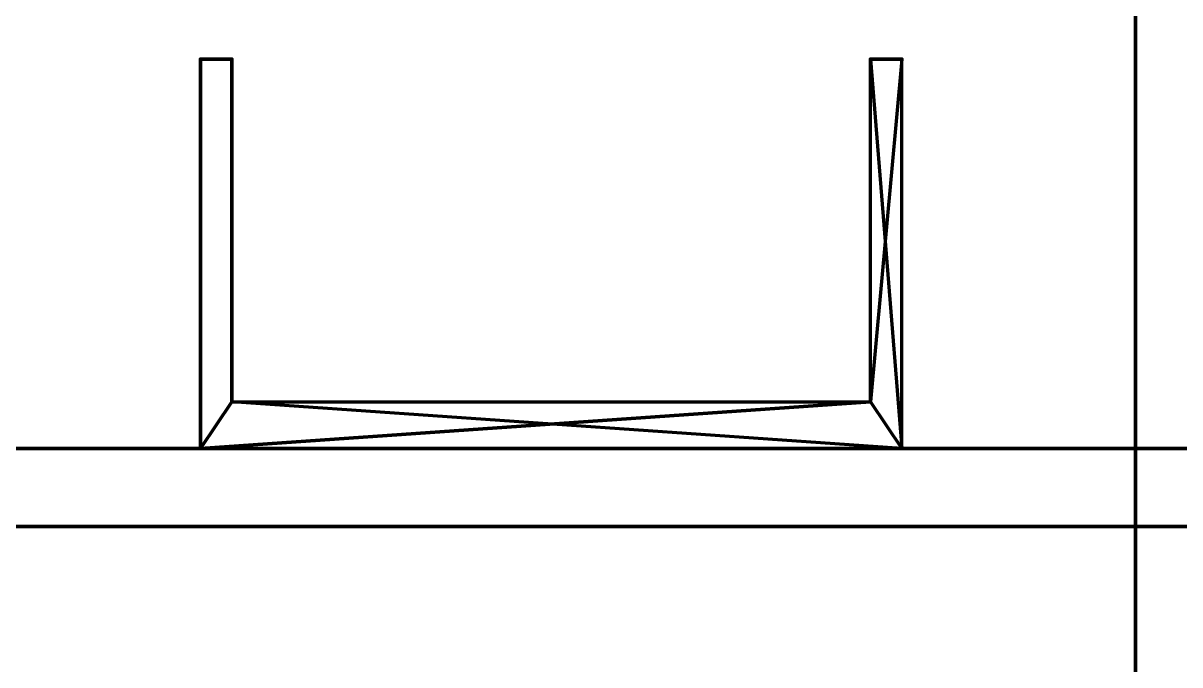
# Model space of a CAD drawing. Extents: x 0 to 1153, y 0 to 816.
# Drawn here: x 535.28 to 536.065, y 627.244 to 627.68 of the extents above; entities that cross this region are included whole.
import ezdxf

# ---------------------------------------------------------------- set-up
doc = ezdxf.new("R2010")
doc.units = 0
doc.header["$MEASUREMENT"] = 0
doc.layers.add('Arch', color=7, linetype='Continuous')
doc.layers.add('Hatch', color=7, linetype='Continuous')

msp = doc.modelspace()

# ---------------------------------------------------------------- linework, layer by layer
at = {"layer": 'Arch', "color": 11, "linetype": 'Continuous', "lineweight": 211}
msp.add_lwpolyline([(628.49121, 631.60272), (494.83429, 631.60272), (628.49121, 631.60272), (536.68079, 631.60272), (536.68079, 592.09514), (536.68079, 631.60272), (536.03525, 631.60272), (536.03525, 572.59006), (536.03525, 631.60272), (536.68079, 631.60272), (536.68079, 572.59006), (628.49121, 572.59006)], dxfattribs=at)
msp.add_lwpolyline([(496.32654, 631.60272), (496.32654, 572.59006), (536.03525, 572.59006), (536.03525, 631.60272), (496.32654, 631.60272), (494.83429, 631.60272), (494.83429, 572.59006), (494.83429, 631.60272), (496.32654, 631.60272), (496.32654, 572.59006)], close=True, dxfattribs=at)
at = {"layer": 'Hatch', "color": 3, "linetype": 'Continuous', "lineweight": 211}
for points in [[(535.85533, 627.42235), (535.8765, 627.39056), (535.8765, 627.65514), (535.85533, 627.65514), (535.8765, 627.39056), (535.42142, 627.42235), (535.42142, 627.65514), (535.40021, 627.65514), (535.40021, 627.39056), (535.40021, 627.65514), (535.42142, 627.65514), (535.42142, 627.42235), (535.85533, 627.42235), (535.85533, 627.65514), (535.8765, 627.65514), (535.85533, 627.42235), (535.40021, 627.39056)], [(535.42142, 627.42235), (535.42142, 627.42235), (535.40021, 627.39056)], [(536.76546, 627.33768), (531.91829, 627.33768), (531.91829, 627.39056), (531.91829, 627.33768), (531.91829, 627.39056), (531.91829, 627.33768), (536.76546, 627.33768), (536.76546, 627.39056), (536.76546, 627.33768), (531.91829, 627.33768), (536.76546, 627.33768), (531.91829, 627.33768), (536.76546, 627.33768), (536.76546, 625.71839), (536.76546, 625.82422), (536.76546, 625.71839), (536.76546, 627.33768), (536.76546, 627.39056), (531.91829, 627.39056), (536.76546, 627.39056), (531.91829, 627.39056), (536.76546, 627.39056)], [(532.02417, 627.33768), (532.02417, 625.71839), (536.67025, 625.71839), (532.02417, 625.71839), (532.02417, 627.33768), (536.67025, 627.33768), (532.02417, 627.33768), (532.02417, 627.33768), (532.02417, 627.23181), (536.67025, 627.23181), (536.67025, 627.33768), (532.02417, 627.33768), (532.02417, 627.23181), (536.67025, 627.23181), (536.67025, 627.33768)]]:
    msp.add_lwpolyline(points, close=True, dxfattribs=at)
for p in [(535.40021, 627.65514), (535.42142, 627.65514), (535.85533, 627.65514), (535.8765, 627.65514), (535.42142, 627.42235), (535.85533, 627.42235), (535.40021, 627.39056), (535.8765, 627.39056)]:
    msp.add_point(p, dxfattribs=at)

doc.saveas('drawing.dxf')
